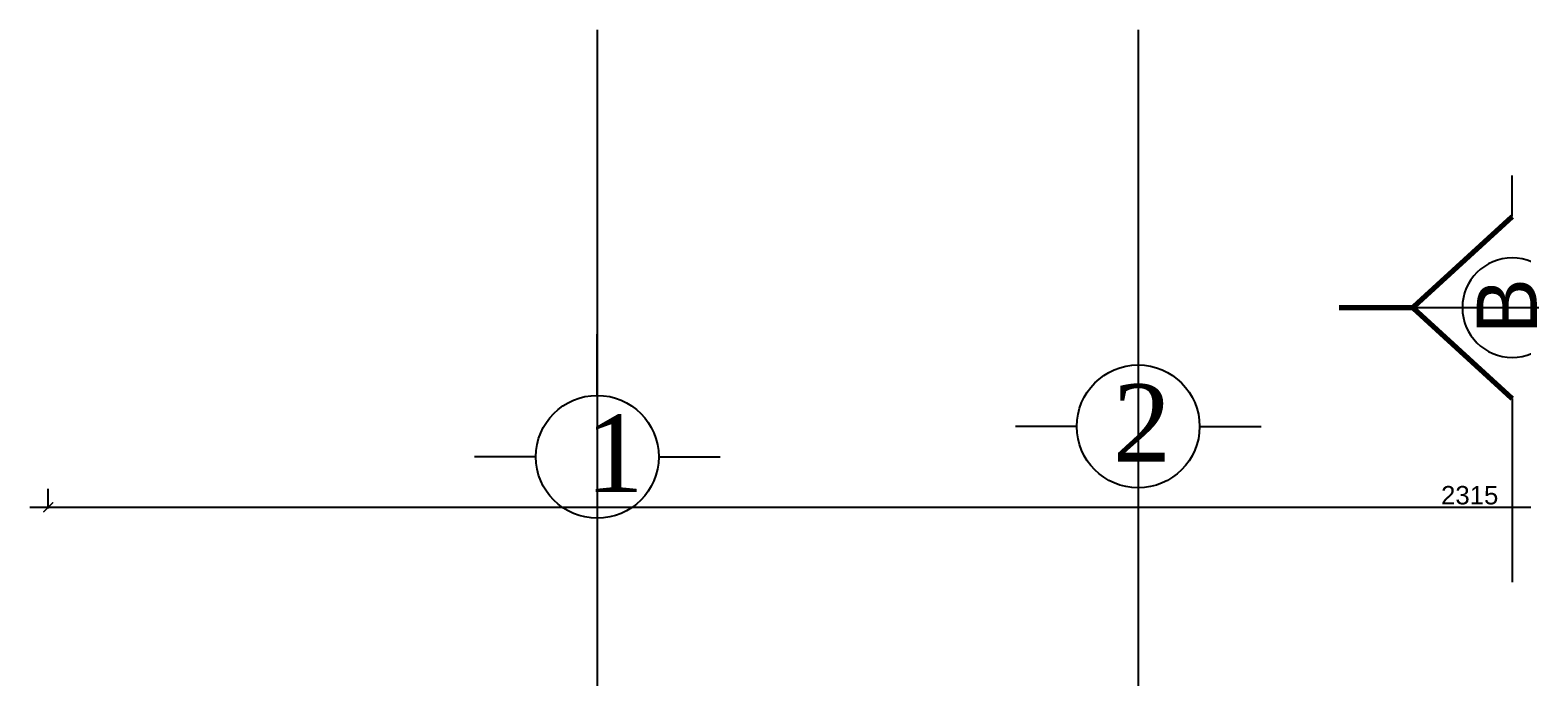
# Model space of a CAD drawing. Extents: x 250879 to 348495, y -51522 to -9360.
# Drawn here: x 316276 to 317490, y -40307 to -39781 of the extents above; entities that cross this region are included whole.
import ezdxf

# ---------------------------------------------------------------- set-up
doc = ezdxf.new("R2010")
doc.units = 0
doc.layers.get('0').update_dxf_attribs({"linetype": 'CONTINUOUS'})
doc.layers.get('DEFPOINTS').update_dxf_attribs({"color": 9, "linetype": 'CONTINUOUS'})
for name, color, linetype in [('AXIS', 1, 'CONTINUOUS'), ('DIM', 3, 'CONTINUOUS'), ('TEXT', 3, 'CONTINUOUS'), ('WALL', 7, 'CONTINUOUS'), ('WALL1', 2, 'CONTINUOUS')]:
    doc.layers.add(name, color=color, linetype=linetype)
doc.styles.get("Standard").update_dxf_attribs({"font": 'sanss___.ttf', "height": 15})
doc.styles.add('style2', font='romantic.ttf', dxfattribs={"height": 50})
doc.dimstyles.new('STANDARD$0', dxfattribs={"dimscale": 0, "dimtxt": 12, "dimasz": 8, "dimexe": 15, "dimexo": 0.0625, "dimgap": 2, "dimtad": 1, "dimdec": 0, "dimzin": 0, "dimdsep": 46, "dimtxsty": 'Standard', "dimblk1": 'ARCHTICK', "dimblk2": 'ARCHTICK', "dimsah": 1, "dimcen": 0.09, "dimdle": 15, "dimclrd": 3, "dimclre": 3, "dimclrt": 3, "dimazin": 0, "dimtfac": 1, "dimtdec": 0, "dimtofl": 0, "dimtmove": 1, "dimatfit": 3, "dimldrblk": 'ARCHTICK', "dimfxl": 1.045499999999997, "dimfxlon": 1, "dimtolj": 1, "dimtzin": 0, "dimarcsym": 0})

# ---------------------------------------------------------------- blocks, each defined once
blk = doc.blocks.new('AXISG')
at = {"layer": 'AXIS'}
for p, q in [((305954.8837600994, -19949.16446858895), (305954.8837600994, -23524.12586554483)), ((306395.3606382518, -19949.16446858895), (306395.3606382518, -23531.69156735711))]:
    blk.add_line(p, q, dxfattribs=at)
blk = doc.blocks.new('_ARCHTICK')
at = {"color": 0, "linetype": 'ByBlock', "const_width": 0.15}
blk.add_lwpolyline([(-0.5, -0.5), (0.5, 0.5)], dxfattribs=at)
blk = doc.blocks.new('*D22')
at = {"layer": 'DEFPOINTS', "color": 0, "linetype": 'Continuous', "transparency": 16777216}
for p in [(159633.4182129309, -32668.27155287028), (157318.4182129309, -32770.04197744268), (159633.4182129309, -32770.04197744268)]:
    blk.add_point(p, dxfattribs=at)
at = {"layer": 'WALL', "color": 3, "linetype": 'Continuous', "lineweight": -2, "transparency": 16777216}
for p, q in [((157318.4182129309, -32669.31705287028), (157318.4182129309, -32653.27155287028)), ((159633.4182129309, -32669.31705287028), (159633.4182129309, -32653.27155287028)), ((157303.4182129309, -32668.27155287028), (159648.4182129309, -32668.27155287028))]:
    blk.add_line(p, q, dxfattribs=at)
at = {"layer": 'WALL', "color": 3, "linetype": 'Continuous', "lineweight": -2, "transparency": 16777216, "xscale": 8, "yscale": 8, "zscale": 8, "rotation": 180}
blk.add_blockref('_ARCHTICK', (157318.4182129309, -32668.27155287028), dxfattribs=at)
at = {"layer": 'WALL', "color": 3, "linetype": 'Continuous', "lineweight": -2, "transparency": 16777216, "xscale": 8, "yscale": 8, "zscale": 8}
blk.add_blockref('_ARCHTICK', (159633.4182129309, -32668.27155287028), dxfattribs=at)
at = {"layer": 'WALL', "color": 3, "linetype": 'Continuous', "transparency": 16777216, "insert": (158475.9182129309, -32658.53492735588), "char_height": 15, "attachment_point": 5}
blk.add_mtext('\\A1;2315', dxfattribs=at)
blk = doc.blocks.new('sec')
at = {"layer": 'WALL'}
for p, q in [((0, 105.8532076054325), (0, 319.4481774866144)), ((0, 105.8532076054325), (-115.7147705813695, 0)), ((-115.7147705813695, 0), (153.6676689041051, 0)), ((0, -105.8532076054325), (0, -153.7743780556848))]:
    blk.add_line(p, q, dxfattribs=at)
at = {"layer": 'WALL', "const_width": 6}
for points in [[(0, 105.8532076054325), (-115.7147705813695, 0), (-201.5248270763404, 0)], [(0, -105.8532076054325), (-115.7147705813695, 0)]]:
    blk.add_lwpolyline(points, dxfattribs=at)
at = {"layer": 'WALL'}
blk.add_circle((0, 0), 57.93203715517807, dxfattribs=at)
blk = doc.blocks.new('site77')
at = {"layer": 'WALL', "linetype": 'Continuous'}
dim = blk.add_linear_dim(base=(159633.4182129309, -32668.27155287028), p1=(157318.4182129309, -32770.04197744268), p2=(159633.4182129309, -32770.04197744268), dimstyle='STANDARD$0', override={"dimscale": 1}, dxfattribs=at)
dim.commit()
dim.dimension.update_dxf_attribs({"geometry": '*D22', "text_midpoint": (158475.9182129309, -32658.53492735588)})

msp = doc.modelspace()

# ---------------------------------------------------------------- linework, layer by layer
at = {"layer": 'AXIS'}
for p, q in [((316737.8991116608, -39780.65993761762), (316737.8991116608, -43803.29106769748)), ((317178.3759898133, -39780.65993761762), (317178.3759898133, -43810.85676950975)), ((316737.8991116608, -40078.32967074159), (316737.8991116608, -40028.32967074159)), ((317128.3759898133, -40103.55728082845), (317078.3759898133, -40103.55728082845)), ((317228.3759898133, -40103.55728082845), (317278.3759898133, -40103.55728082845)), ((316687.8991116608, -40128.32967074159), (316637.8991116608, -40128.32967074159)), ((316787.8991116608, -40128.32967074159), (316837.8991116608, -40128.32967074159)), ((317178.3759898133, -40153.55728082845), (317178.3759898133, -40203.55728082845)), ((316737.8991116608, -40178.32967074159), (316737.8991116608, -40228.32967074159))]:
    msp.add_line(p, q, dxfattribs=at)
for centre in [(317178.3759898133, -40103.55728082845), (316737.8991116608, -40128.32967074159)]:
    msp.add_circle(centre, 50, dxfattribs=at)

# ---------------------------------------------------------------- block references
at = {"layer": 'WALL', "linetype": 'Continuous'}
for name, p in [('AXISG', (10783.01535156148, -20279.16520215265)), ('site77', (158972.3768813907, -7501.140052703857))]:
    msp.add_blockref(name, p, dxfattribs=at)
at = {"layer": 'WALL1', "xscale": -0.7000000000116415, "yscale": 0.7000000000116415, "zscale": 0.7, "rotation": 180}
msp.add_blockref('sec', (317482.9131633142, -40006.86060114551), dxfattribs=at)

# ---------------------------------------------------------------- texts
at = {"layer": 'DIM', "insert": (317454.0063459654, -40028.41212545332), "char_height": 49, "width": 359.60498, "attachment_point": 1, "rotation": 89.99999999999997}
msp.add_mtext('B', dxfattribs=at)
at = {"layer": 'TEXT', "char_height": 63, "width": 240.4607, "attachment_point": 1, "style": 'style2'}
for s, insert in [('2', (317157.610272675, -40069.15816828093)), ('1', (316728.2144386114, -40093.93055819408))]:
    msp.add_mtext(s, dxfattribs=dict(at, insert=insert))

doc.saveas('drawing.dxf')
